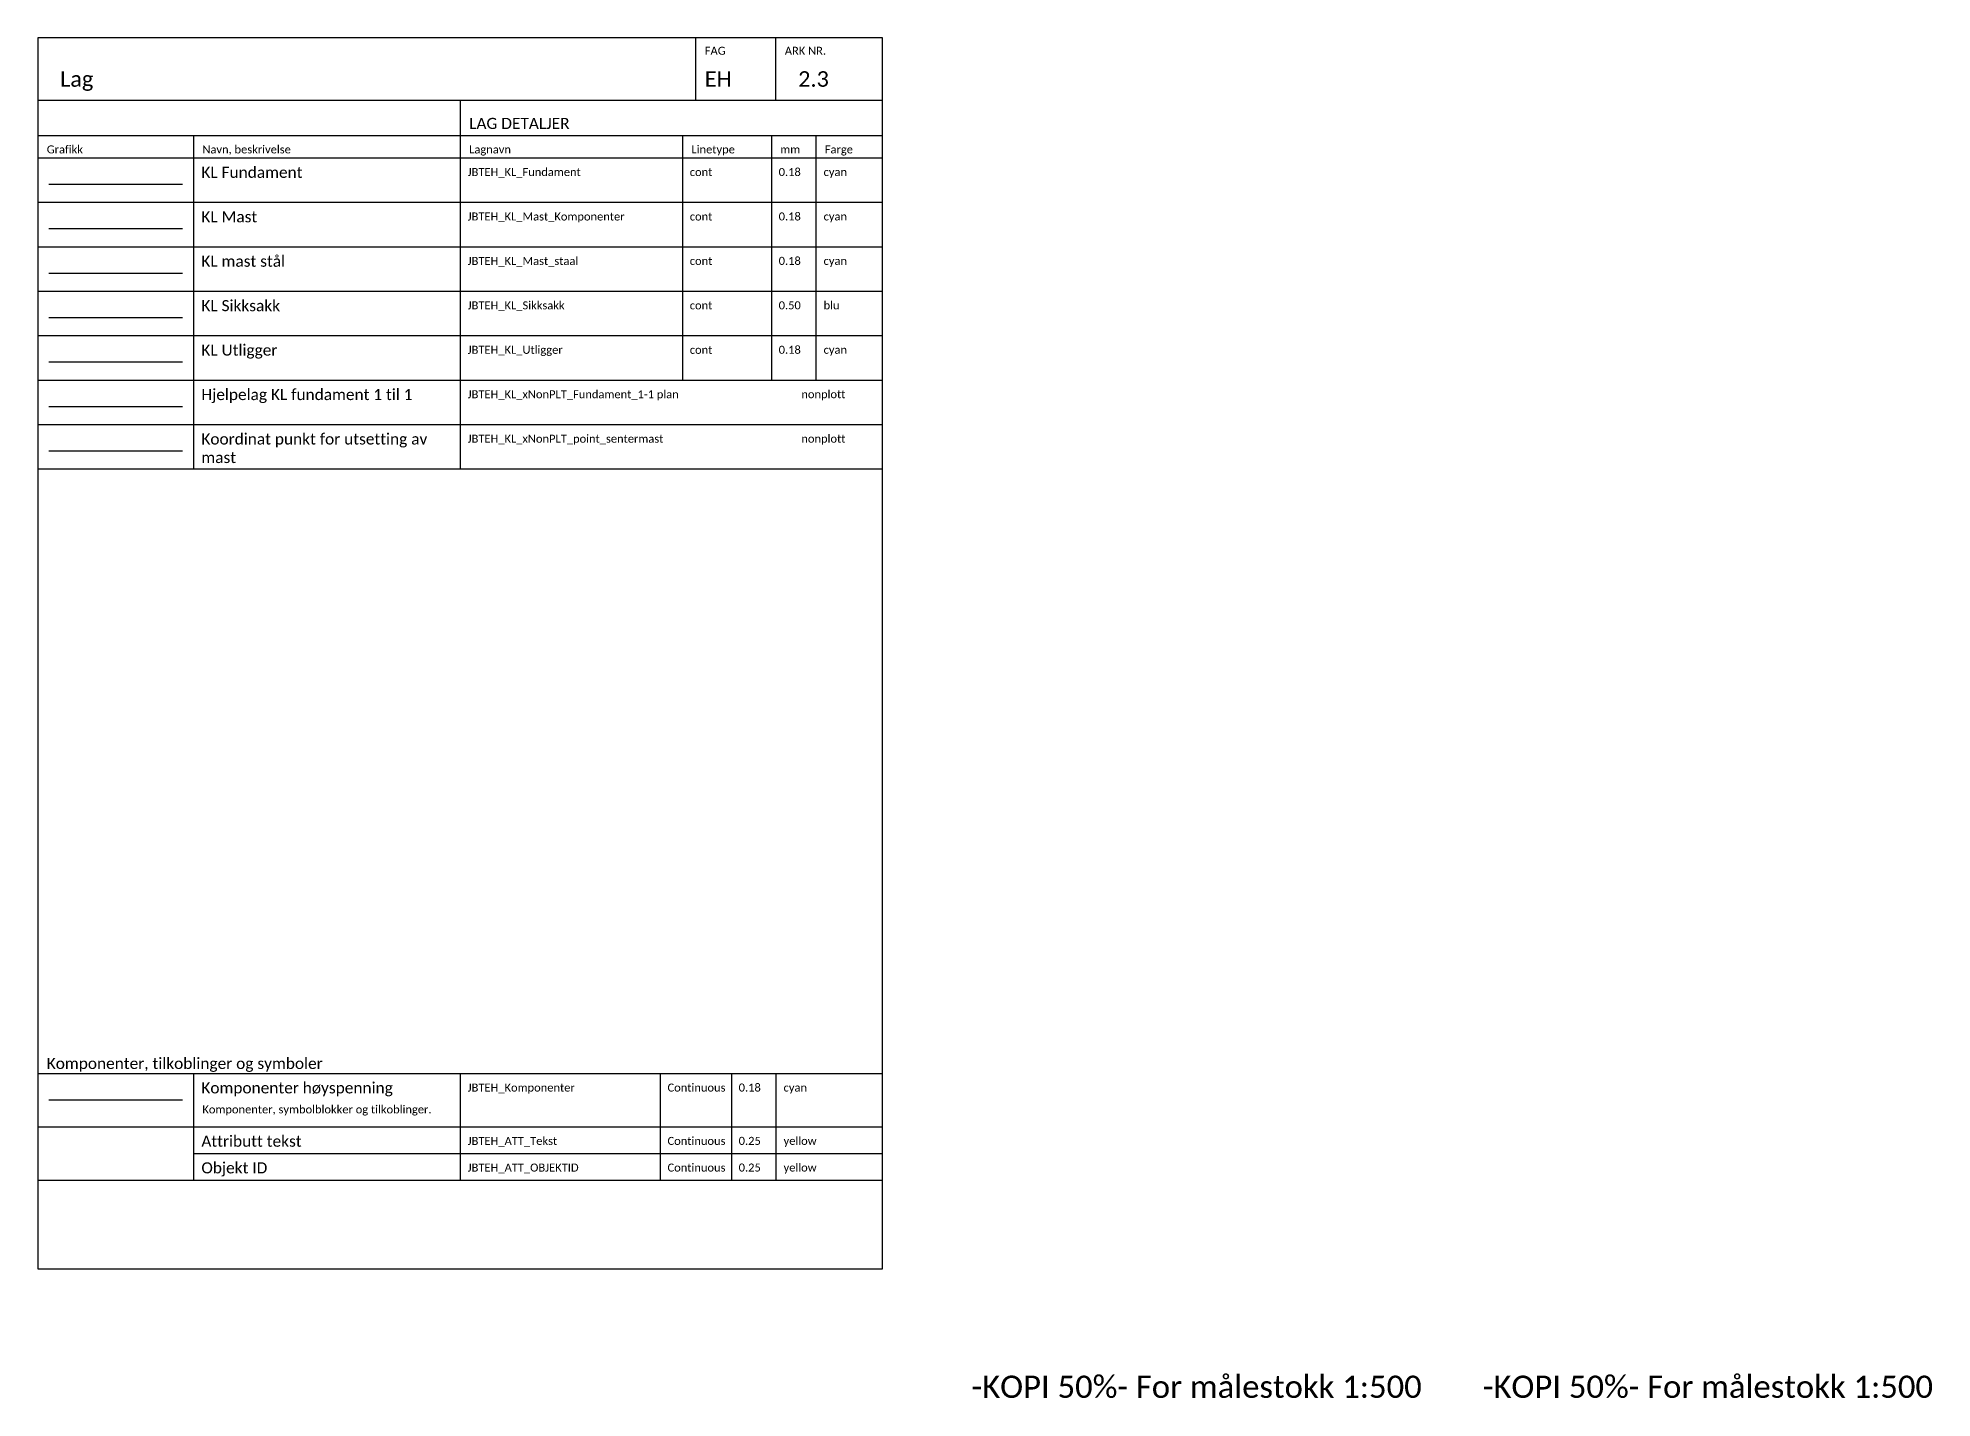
# Model space of a CAD drawing. Header units: metres. Extents: x -220 to 846, y -1228 to 277.
# Drawn here: x 420 to 846.1, y -336.1 to -30 of the extents above; entities that cross this region are included whole.
import ezdxf

# ---------------------------------------------------------------- set-up
doc = ezdxf.new("R2010")
doc.units = ezdxf.units.M
for name, color, linetype in [('JBTEH_KL_Fundamernt', 4, 'Continuous'), ('JBTEH_KL_Mast_Komponenter', 4, 'Continuous'), ('JBTEH_KL_Mast_staal', 2, 'Continuous'), ('JBTEH_KL_Sikksakk', 5, 'Continuous'), ('JBTEH_KL_Utligger', 4, 'Continuous'), ('JBTEH_Komponenter', 4, 'Continuous'), ('RAMME', 5, 'Continuous'), ('RAMME SYMBOLER', 4, 'Continuous'), ('RAMME TEKST', 7, 'Continuous')]:
    doc.layers.add(name, color=color, linetype=linetype)
doc.layers.add('JBTEH_KL_xNonPLT_Fundament_1-1 plan', color=21, linetype='Continuous', plot=False)
doc.layers.add('JBTEH_KL_xNonPLT_point_sentermast', color=11, linetype='Continuous', plot=False)
doc.styles.add('Calibri', font='calibri.ttf')

msp = doc.modelspace()

# ---------------------------------------------------------------- linework, layer by layer
at = {"layer": 'JBTEH_KL_Fundamernt'}
msp.add_line((452.5, -63), (422.5, -63), dxfattribs=at)
at = {"layer": 'JBTEH_KL_Mast_Komponenter'}
msp.add_line((452.5, -73), (422.5, -73), dxfattribs=at)
at = {"layer": 'JBTEH_KL_Mast_staal'}
msp.add_line((452.5, -83), (422.5, -83), dxfattribs=at)
at = {"layer": 'JBTEH_KL_Sikksakk'}
msp.add_line((452.5, -93), (422.5, -93), dxfattribs=at)
at = {"layer": 'JBTEH_KL_Utligger'}
msp.add_line((452.5, -103), (422.5, -103), dxfattribs=at)
at = {"layer": 'JBTEH_KL_xNonPLT_Fundament_1-1 plan'}
msp.add_line((452.5, -113), (422.5, -113), dxfattribs=at)
at = {"layer": 'JBTEH_KL_xNonPLT_point_sentermast'}
msp.add_line((452.5, -123), (422.5, -123), dxfattribs=at)
at = {"layer": 'JBTEH_Komponenter'}
msp.add_line((452.5, -269), (422.5, -269), dxfattribs=at)
at = {"layer": 'RAMME'}
msp.add_lwpolyline([(610, -30), (420, -30), (420, -307), (610, -307)], close=True, dxfattribs=at)
msp.add_lwpolyline([(420, -44), (610, -44)], dxfattribs=at)
at = {"layer": 'RAMME SYMBOLER'}
for p, q in [((568, -44), (568, -30)), ((586, -44), (586, -30)), ((515, -44), (515, -127)), ((420, -52), (610, -52)), ((455, -52), (455, -127)), ((565, -52), (565, -107)), ((585, -52), (585, -107)), ((595, -52), (595, -107)), ((420, -57), (610, -57)), ((420, -67), (610, -67)), ((420, -77), (610, -77)), ((420, -87), (610, -87)), ((420, -97), (610, -97)), ((420, -107), (610, -107)), ((420, -117), (610, -117)), ((420, -127), (610, -127)), ((420, -263), (610, -263)), ((455, -263), (455, -287)), ((515, -263), (515, -287)), ((560, -263), (560, -287)), ((576, -263), (576, -287)), ((586, -263), (586, -287)), ((420, -275), (610, -275)), ((455, -281), (610, -281)), ((420, -287), (610, -287))]:
    msp.add_line(p, q, dxfattribs=at)

# ---------------------------------------------------------------- texts
at = {"layer": 'RAMME TEKST', "linetype": 'ByBlock', "style": 'Calibri'}
for s, height, p in [('FAG', 1.8, (570, -33.8)), ('ARK NR.', 1.8, (588, -33.8)), ('Lag', 3.5, (425, -41)), ('EH', 3.5, (570, -41)), ('2.3', 3.5, (591, -41)), ('LAG DETALJER', 2.5, (517, -50.5)), ('Grafikk', 1.8, (422, -56)), ('Navn, beskrivelse', 1.8, (457, -56)), ('Lagnavn', 1.8, (517, -56)), ('Linetype', 1.8, (567, -56)), ('mm', 1.8, (586.98, -56)), ('Farge', 1.8, (597, -56)), ('JBTEH_KL_Fundament', 1.8, (516.66, -61.09)), ('cont', 1.8, (566.62, -61.09)), ('0.18', 1.8, (586.62, -61.08)), ('cyan', 1.8, (596.72, -61.08)), ('JBTEH_KL_Mast_Komponenter ', 1.8, (516.66, -71.09)), ('cont', 1.8, (566.62, -71.09)), ('0.18', 1.8, (586.62, -71.08)), ('cyan', 1.8, (596.72, -71.08)), ('JBTEH_KL_Mast_staal ', 1.8, (516.66, -81.09)), ('cont', 1.8, (566.62, -81.09)), ('0.18', 1.8, (586.62, -81.08)), ('cyan', 1.8, (596.72, -81.08)), ('JBTEH_KL_Sikksakk ', 1.8, (516.66, -91.09)), ('cont', 1.8, (566.62, -91.09)), ('0.50', 1.8, (586.62, -91.08)), ('blu', 1.8, (596.72, -91.08)), ('JBTEH_KL_Utligger ', 1.8, (516.66, -101.09)), ('cont', 1.8, (566.62, -101.09)), ('0.18', 1.8, (586.62, -101.08)), ('cyan', 1.8, (596.72, -101.08)), ('JBTEH_KL_xNonPLT_Fundament_1-1 plan ', 1.8, (516.66, -111.09)), ('nonplott', 1.8, (591.72, -111.08)), ('JBTEH_KL_xNonPLT_point_sentermast ', 1.8, (516.66, -121.09)), ('nonplott', 1.8, (591.72, -121.08)), ('JBTEH_Komponenter', 1.8, (516.66, -267.09)), ('Continuous', 1.8, (561.62, -267.09)), ('0.18', 1.8, (577.62, -267.08)), ('cyan', 1.8, (587.72, -267.08)), ('Komponenter, symbolblokker og tilkoblinger.  ', 1.8, (457, -272)), ('JBTEH_ATT_Tekst', 1.8, (516.66, -279.09)), ('Continuous', 1.8, (561.62, -279.09)), ('0.25', 1.8, (577.62, -279.08)), ('yellow', 1.8, (587.72, -279.08)), ('JBTEH_ATT_OBJEKTID', 1.8, (516.66, -285.09)), ('Continuous', 1.8, (561.62, -285.09)), ('0.25', 1.8, (577.62, -285.08)), ('yellow', 1.8, (587.72, -285.08)), ('-KOPI 50%%%- For målestokk 1:500', 5, (630, -336)), ('-KOPI 50%%%- For målestokk 1:500', 5, (745, -336))]:
    msp.add_text(s, height=height, dxfattribs=at).set_placement(p)
at = {"layer": 'RAMME TEKST', "style": 'Calibri'}
for s, p in [('KL Fundament', (456.77, -61.5)), ('KL Mast', (456.77, -71.5)), ('KL mast stål', (456.77, -81.5)), ('KL Sikksakk', (456.77, -91.5)), ('KL Utligger', (456.77, -101.5)), ('Hjelpelag KL fundament 1 til 1', (456.77, -111.5)), ('Komponenter, tilkoblinger og symboler', (422, -262)), ('Komponenter høyspenning', (456.77, -267.5)), ('Attributt tekst', (456.77, -279.5)), ('Objekt ID', (456.77, -285.5))]:
    msp.add_text(s, height=2.5, dxfattribs=at).set_placement(p)
at = {"layer": 'RAMME TEKST', "insert": (456.77, -119), "char_height": 2.5, "width": 55.1538, "attachment_point": 1, "style": 'Calibri'}
msp.add_mtext('Koordinat punkt for utsetting av mast', dxfattribs=at)

doc.saveas('drawing.dxf')
